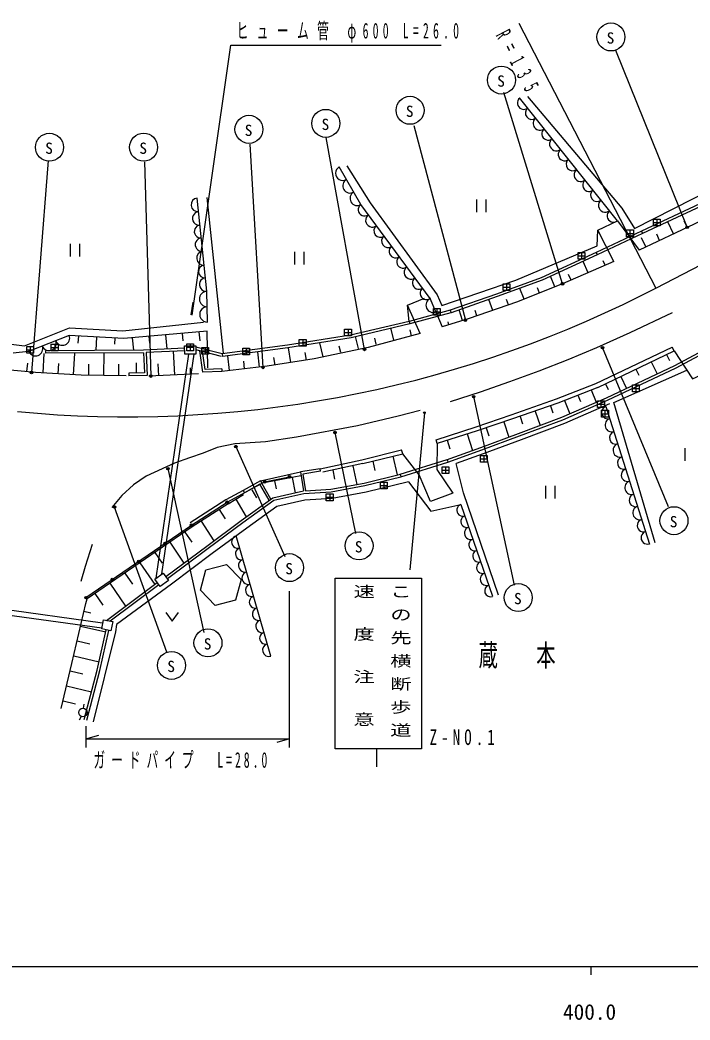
# Model space of a CAD drawing. Units: millimetres, scale not verified. Extents: x 40000 to 680000, y 20000 to 380000.
# Drawn here: x 401018 to 479628, y 198715 to 315986 of the extents above; entities that cross this region are included whole.
import ezdxf
from ezdxf.enums import TextEntityAlignment as Align

# ---------------------------------------------------------------- set-up
doc = ezdxf.new("R2010")
doc.units = ezdxf.units.MM
doc.header["$LTSCALE"] = 1000
doc.layers.add('M-BGD', color=7, linetype='Continuous', lineweight=25)
doc.layers.add('M-TTL-BAND', color=7, linetype='Continuous', lineweight=25)
doc.styles.add('@ＭＳ ゴシック', font='')
doc.styles.add('ＭＳ ゴシック', font='')
doc.styles.get('@ＭＳ ゴシック').set_extended_font_data('@MS Gothic')
doc.styles.get('ＭＳ ゴシック').set_extended_font_data('MS Gothic')

msp = doc.modelspace()

# ---------------------------------------------------------------- linework, layer by layer
at = {"layer": 'M-BGD'}
for p, q in [((459546, 315631), (475627, 284545)), ((479291, 291673), (470915, 312423)), ((464665, 285038), (457791, 307492)), ((471118, 292446), (459641, 306853)), ((447236, 303599), (453272, 280780)), ((429533, 275246), (428030, 301436)), ((441446, 277357), (436941, 302214)), ((404334, 299518), (402368, 274653)), ((415639, 299359), (416362, 274230)), ((422948, 295188), (424861, 276906)), ((454569, 294950), (454569, 293450)), ((455709, 293450), (455709, 294950)), ((471118, 292446), (473645, 289001)), ((475343, 292248), (476143, 292248)), ((475743, 292648), (475743, 291848)), ((477678, 290909), (477009, 292324)), ((479291, 291673), (478958, 292377)), ((473922, 291208), (468619, 288713)), ((474050, 290937), (468747, 288442)), ((470682, 287651), (468822, 291335)), ((472187, 290960), (472987, 290960)), ((472587, 291360), (472587, 290560)), ((473922, 291208), (474050, 290937)), ((476065, 290146), (475729, 290856)), ((406918, 289733), (406918, 288233)), ((408058, 288233), (408058, 289733)), ((474452, 289383), (473948, 290448)), ((433236, 288805), (433236, 287305)), ((434376, 287305), (434376, 288805)), ((466891, 288721), (466891, 287921)), ((468619, 288713), (468747, 288442)), ((466491, 288321), (467291, 288321)), ((467674, 286345), (467092, 287684)), ((469679, 287216), (469457, 287728)), ((458107, 285056), (458107, 284256)), ((463763, 284680), (463266, 285933)), ((465668, 285474), (465385, 286124)), ((457707, 284656), (458507, 284656)), ((460156, 283250), (459653, 284518)), ((461959, 283965), (461717, 284576)), ((421119, 281393), (421332, 282878)), ((456484, 281937), (456044, 283212)), ((458331, 282574), (458107, 283222)), ((447977, 279212), (446490, 282529)), ((451500, 281942), (446691, 280640)), ((451578, 281653), (446770, 280351)), ((449518, 281760), (450318, 281760)), ((449822, 281751), (450559, 279995)), ((449918, 282160), (449918, 281360)), ((451500, 281942), (451598, 281659)), ((452925, 280734), (452534, 281986)), ((454637, 281299), (454419, 281934)), ((446691, 280640), (446760, 280348)), ((451348, 280241), (451242, 280580)), ((420058, 279238), (420133, 278368)), ((422013, 279408), (422104, 278363)), ((439106, 279343), (439906, 279343)), ((439506, 279743), (439506, 278943)), ((444870, 278470), (444546, 279828)), ((446941, 278965), (446780, 279640)), ((477852, 275469), (485065, 279325)), ((406800, 278997), (402017, 277119)), ((405089, 277971), (405089, 277171)), ((407868, 278938), (407821, 278079)), ((410006, 278820), (409919, 277236)), ((412144, 278701), (412104, 277976)), ((414190, 278727), (414317, 277265)), ((416146, 278897), (416215, 278104)), ((418102, 279068), (418246, 277405)), ((420976, 278008), (420976, 277208)), ((433789, 278118), (434589, 278118)), ((434189, 278518), (434189, 277718)), ((436588, 276492), (436194, 278141)), ((440729, 277481), (440401, 278854)), ((442800, 277976), (442637, 278658)), ((477993, 275205), (485206, 279060)), ((402017, 277119), (400232, 276910)), ((401805, 277303), (402605, 277303)), ((402205, 277703), (402205, 276903)), ((403723, 274603), (403863, 276884)), ((415497, 277273), (404023, 277196)), ((404023, 277196), (404025, 276896)), ((415512, 276973), (404025, 276896)), ((404689, 277571), (405489, 277571)), ((407305, 274383), (407461, 276919)), ((410845, 274290), (410884, 276942)), ((420341, 277505), (415497, 277273)), ((417000, 250536), (420835, 276792)), ((417677, 251018), (421442, 276797)), ((419167, 274359), (419039, 277143)), ((420576, 277608), (421376, 277608)), ((424742, 276819), (421655, 277614)), ((424667, 276529), (421658, 277303)), ((422346, 277179), (423146, 277179)), ((422746, 277579), (422746, 276779)), ((424742, 276819), (424782, 276522)), ((427160, 277109), (427960, 277109)), ((427560, 277509), (427560, 276709)), ((429133, 275277), (428932, 277075)), ((432784, 275810), (432511, 277553)), ((434630, 276100), (434492, 276974)), ((438658, 276987), (438480, 277732)), ((468815, 272904), (477757, 277193)), ((477096, 258881), (469368, 277562)), ((476863, 276764), (477207, 276046)), ((477757, 277193), (477552, 277622)), ((401836, 274749), (401928, 275748)), ((405514, 274493), (405588, 275700)), ((409082, 274316), (409101, 275623)), ((412608, 274265), (412628, 275609)), ((414705, 274588), (414680, 275778)), ((417297, 274273), (417233, 275663)), ((425598, 274883), (425406, 276605)), ((427365, 275080), (427267, 275960)), ((430939, 275520), (430799, 276412)), ((475074, 275906), (475758, 274482)), ((413777, 274569), (413784, 274269)), ((421973, 274489), (416129, 274233)), ((421038, 274446), (421004, 275176)), ((424699, 275084), (424715, 274784)), ((473286, 275048), (473625, 274342)), ((469709, 273333), (470042, 272638)), ((471497, 274190), (472169, 272790)), ((468035, 272596), (468605, 271150)), ((472873, 272789), (473673, 272789)), ((473273, 273189), (473273, 272389)), ((454240, 271820), (459014, 249710)), ((464917, 271367), (465532, 269805)), ((466476, 271982), (466772, 271230)), ((468784, 270926), (469584, 270926)), ((469184, 271326), (469184, 270526)), ((448475, 269930), (446766, 251510)), ((461469, 270127), (462057, 268447)), ((463248, 270749), (463535, 269927)), ((469247, 269815), (470047, 269815)), ((469647, 270215), (469647, 269415)), ((469770, 270676), (474872, 254518)), ((457770, 268850), (458363, 267072)), ((459691, 269506), (459991, 268647)), ((440413, 255766), (437981, 267612)), ((453498, 267447), (454108, 265506)), ((455705, 268161), (456013, 267238)), ((449973, 266337), (449842, 266752)), ((451148, 266707), (451468, 265689)), ((426341, 265960), (432086, 253084)), ((441227, 263967), (445917, 265102)), ((479032, 265776), (479032, 264276)), ((441227, 263967), (436534, 262965)), ((442400, 264251), (442666, 263152)), ((444745, 264818), (445275, 262628)), ((445616, 262711), (451120, 264430)), ((445705, 262425), (451209, 264143)), ((451120, 264430), (451209, 264143)), ((455040, 264529), (455840, 264529)), ((455440, 264929), (455440, 264129)), ((418375, 263374), (422569, 244173)), ((429227, 261931), (433915, 262995)), ((436221, 263357), (433914, 262995)), ((433914, 262995), (434272, 260758)), ((436267, 263061), (434209, 262738)), ((434209, 262738), (434523, 260773)), ((436267, 263061), (436221, 263357)), ((437707, 263215), (437936, 262146)), ((440054, 263716), (440524, 261517)), ((445616, 262711), (445705, 262425)), ((450546, 263193), (451346, 263193)), ((450946, 263593), (450946, 262793)), ((429227, 261931), (427207, 260812)), ((429151, 261546), (427353, 260549)), ((430250, 259674), (429151, 261546)), ((429227, 261931), (429421, 261581)), ((430466, 259801), (429421, 261581)), ((433986, 262546), (429856, 261752)), ((430888, 261950), (431068, 261013)), ((432954, 262347), (433301, 260539)), ((443702, 261797), (443702, 260997)), ((427207, 260812), (427353, 260549)), ((428223, 260889), (428769, 259941)), ((437354, 260413), (437354, 259613)), ((443302, 261397), (444102, 261397)), ((462685, 261370), (462685, 259870)), ((463825, 259870), (463825, 261370)), ((425434, 259249), (421236, 256542)), ((425434, 259249), (427241, 260323)), ((426338, 259786), (427567, 257718)), ((436954, 260013), (437754, 260013)), ((418243, 241842), (412111, 258873)), ((424385, 258572), (425083, 257489)), ((452747, 259163), (456456, 248408)), ((422285, 257219), (423766, 254922)), ((421236, 256542), (408917, 248125)), ((420356, 255941), (421161, 254762)), ((418596, 254738), (420260, 252303)), ((430441, 241373), (426395, 255493)), ((416836, 253536), (417694, 252279)), ((415076, 252333), (416821, 249780)), ((413316, 251131), (414213, 249819)), ((411169, 245578), (417128, 250008)), ((411556, 249928), (413397, 247234)), ((409796, 248726), (410741, 247344)), ((411605, 245529), (417307, 249767)), ((432648, 230682), (432648, 248992)), ((395709, 246765), (410635, 244698)), ((395792, 247360), (410718, 245293)), ((408526, 246663), (409311, 246483)), ((408124, 244912), (411079, 244234)), ((407722, 243162), (409207, 242821)), ((407320, 241411), (410305, 240725)), ((406910, 239655), (408394, 239303)), ((406492, 237893), (409413, 237200)), ((406074, 236131), (407512, 235790)), ((408472, 235265), (408541, 235760)), ((408190, 234318), (407977, 233865)), ((408759, 233184), (408759, 230682)), ((408759, 231682), (410259, 232102)), ((408759, 231682), (432648, 231682)), ((432648, 231682), (431148, 231262)), ((442829, 230515), (442829, 228408))]:
    msp.add_line(p, q, dxfattribs=at)
for points in [[(475627, 284545), (492747, 293401), (537174, 316383)], [(421238, 281376), (425760, 313028), (450443, 313028)], [(460566, 307001), (471636, 293932), (473117, 291526), (498337, 304373), (500410, 306705)], [(449822, 281751), (449156, 283343), (441011, 294334), (438456, 298776)], [(439382, 298888), (442121, 294556), (449970, 283745), (450526, 282486), (459196, 285485), (468748, 289521), (468822, 291335), (471118, 292446)], [(489100, 298784), (480788, 294428), (473922, 291208)], [(489242, 298520), (480921, 294159), (474050, 290937)], [(490142, 296843), (480098, 292054), (473645, 289001)], [(386105, 296477), (387204, 281809), (389082, 281441), (391703, 278997), (401553, 277757), (406834, 279882), (413069, 279528), (422531, 280556)], [(423019, 280556), (422948, 284169), (421814, 295082)], [(468619, 288713), (462153, 285754), (456921, 283836), (451500, 281942)], [(470682, 287651), (464665, 285038), (459254, 282893), (453714, 280981), (450559, 279995)], [(468744, 288441), (462268, 285476), (457020, 283553), (451598, 281659)], [(400714, 270067), (403061, 269863), (405412, 269699), (407765, 269577), (410120, 269496), (412476, 269456), (414832, 269457), (417187, 269499), (419542, 269582), (421895, 269706), (424245, 269871), (426593, 270078), (428936, 270325), (431274, 270613), (433607, 270942), (435934, 271311), (438255, 271721), (440567, 272172), (442872, 272663), (445167, 273194), (447453, 273765), (449729, 274375), (451993, 275026), (454246, 275715), (456487, 276444), (458714, 277212), (460928, 278019), (463128, 278864), (465312, 279748), (467480, 280669), (469632, 281629), (471767, 282625), (473885, 283659), (475627, 284545)], [(446691, 280640), (446490, 282529), (448489, 283375)], [(477519, 281638), (472556, 279305), (468656, 277543), (465282, 276144), (461884, 274813), (458449, 273535)], [(446691, 280640), (439799, 279021), (432389, 277837), (424742, 276819)], [(446760, 280348), (439857, 278727), (432432, 277541), (424782, 276522)], [(477757, 277193), (479939, 273914), (481872, 274818), (481910, 277142), (484435, 277933), (483662, 280102), (483404, 280595)], [(423062, 275206), (422991, 279493), (413212, 278642), (406800, 278997)], [(447977, 279212), (441879, 277582), (435552, 276245), (430016, 275375), (424715, 274784)], [(415512, 276973), (415632, 274608), (413777, 274569)], [(420344, 277205), (415811, 276988), (415947, 274314), (413784, 274269)], [(424715, 274784), (422475, 274668), (422121, 277184)], [(424699, 275084), (422734, 274982), (422435, 277103)], [(449842, 266752), (454537, 268257), (458630, 269669), (463961, 271544), (468570, 273369), (477552, 277622)], [(413490, 274252), (408201, 274329), (402827, 274658), (396879, 275206), (391963, 275931), (389456, 276313)], [(451070, 264412), (455098, 265862), (459522, 267501), (464594, 269394), (469841, 271691), (477865, 275476)], [(451209, 264143), (455202, 265581), (459627, 267220), (464706, 269115), (469965, 271418), (477993, 275205)], [(475553, 254688), (470677, 271129), (479238, 274928)], [(458449, 273535), (454993, 272352), (451502, 271203)], [(468815, 272904), (464137, 271060), (458802, 269195), (454673, 267816), (449973, 266337)], [(470166, 270960), (464894, 268652), (459801, 266751), (455371, 265111), (452193, 263966)], [(447982, 270205), (445385, 269544), (440613, 268406), (433460, 267071), (429817, 266526), (426212, 266272), (424168, 265857), (422493, 265206), (420890, 264644), (419155, 263998), (415833, 262504), (414329, 261459), (412951, 260235), (411776, 258813)], [(449973, 266337), (449938, 263262), (451819, 260485), (449162, 259516)], [(436221, 263357), (441107, 264404), (445797, 265596)], [(449162, 259516), (447864, 262631), (445917, 265102), (445797, 265596)], [(457153, 248547), (453043, 260519), (452193, 263966)], [(434523, 260773), (437498, 260951), (441414, 261683), (445655, 262721)], [(408759, 248244), (421127, 256738), (425326, 259431), (429722, 261820), (432648, 262419)], [(446602, 261821), (441646, 260607), (437632, 259857), (434427, 259665), (431150, 258926), (427621, 256397), (423580, 253419), (418801, 249834), (412343, 245078), (412209, 244246), (409623, 233697)], [(418327, 250478), (423100, 254059), (427147, 257041), (430816, 259670), (434314, 260460), (437535, 260653), (441477, 261389), (445705, 262425)], [(446602, 261821), (449217, 258373), (452747, 259163)], [(418147, 250718), (422922, 254300), (426972, 257285), (430690, 259950), (434272, 260758)], [(427207, 260812), (425170, 259706), (420981, 257030)], [(409497, 254492), (408654, 251912), (408170, 250138)], [(422186, 249105), (422823, 251498), (425254, 252122), (426984, 250365)], [(426984, 250365), (426318, 247956), (423898, 247327), (422186, 249105)], [(405865, 235251), (407119, 240535), (408727, 247539), (408917, 248125)], [(418128, 246496), (418878, 245476), (419628, 246496)], [(408556, 233964), (410091, 239758), (411131, 244470)], [(408846, 233887), (410383, 239687), (411424, 244405)]]:
    msp.add_lwpolyline(points, dxfattribs=at)
for points in [[(475343, 291848), (475343, 292648), (476143, 292648), (476143, 291848)], [(472187, 290560), (472187, 291360), (472987, 291360), (472987, 290560)], [(466491, 287921), (466491, 288721), (467291, 288721), (467291, 287921)], [(457707, 284256), (457707, 285056), (458507, 285056), (458507, 284256)], [(449518, 281360), (449518, 282160), (450318, 282160), (450318, 281360)], [(439106, 278943), (439106, 279743), (439906, 279743), (439906, 278943)], [(404689, 277171), (404689, 277971), (405489, 277971), (405489, 277171)], [(420576, 277208), (420576, 278008), (421376, 278008), (421376, 277208)], [(433789, 277718), (433789, 278518), (434589, 278518), (434589, 277718)], [(401805, 276903), (401805, 277703), (402605, 277703), (402605, 276903)], [(421662, 276799), (420347, 276788), (420339, 277779), (421653, 277790)], [(422346, 276779), (422346, 277579), (423146, 277579), (423146, 276779)], [(427160, 276709), (427160, 277509), (427960, 277509), (427960, 276709)], [(472873, 272389), (472873, 273189), (473673, 273189), (473673, 272389)], [(468784, 270526), (468784, 271326), (469584, 271326), (469584, 270526)], [(469247, 269415), (469247, 270215), (470047, 270215), (470047, 269415)], [(455040, 264129), (455040, 264929), (455840, 264929), (455840, 264129)], [(450546, 262793), (450546, 263593), (451346, 263593), (451346, 262793)], [(443302, 260997), (443302, 261797), (444102, 261797), (444102, 260997)], [(436954, 259613), (436954, 260413), (437754, 260413), (437754, 259613)], [(418460, 250246), (417473, 249543), (416844, 250425), (417832, 251128)], [(437978, 250517), (448145, 250517), (448145, 230515), (437978, 230515)], [(410613, 244582), (410822, 245646), (411899, 245434), (411689, 244370)]]:
    msp.add_lwpolyline(points, close=True, dxfattribs=at)
for centre, radius in [((470347, 313994), 1641), ((457508, 308944), 1641), ((446789, 305397), 1641), ((436899, 303864), 1642), ((427880, 303164), 1642), ((404478, 301065), 1641), ((415518, 301065), 1642), ((479291, 291673), 150), ((479291, 291673), 90), ((479291, 291673), 30), ((464665, 285038), 150), ((464665, 285038), 90), ((464665, 285038), 30), ((453272, 280780), 150), ((453272, 280780), 90), ((453272, 280780), 30), ((441446, 277357), 150), ((441446, 277357), 90), ((441446, 277357), 30), ((469368, 277562), 150), ((469368, 277562), 90), ((469368, 277562), 30), ((402368, 274653), 150), ((402368, 274653), 90), ((402368, 274653), 30), ((429533, 275246), 150), ((429533, 275246), 90), ((429533, 275246), 30), ((416362, 274230), 150), ((416362, 274230), 90), ((416362, 274230), 30), ((454240, 271820), 150), ((454240, 271820), 90), ((454240, 271820), 30), ((448475, 269930), 100), ((448475, 269930), 60), ((448475, 269930), 20), ((437981, 267612), 150), ((437981, 267612), 90), ((437981, 267612), 30), ((426341, 265960), 150), ((426341, 265960), 90), ((426341, 265960), 30), ((418375, 263374), 150), ((418375, 263374), 90), ((418375, 263374), 30), ((429722, 261820), 150), ((429722, 261820), 132), ((429722, 261820), 114), ((429722, 261820), 96), ((429722, 261820), 78), ((429722, 261820), 60), ((429722, 261820), 42), ((429722, 261820), 24), ((429722, 261820), 6), ((432648, 262419), 150), ((432648, 262419), 132), ((432648, 262419), 114), ((432648, 262419), 96), ((432648, 262419), 78), ((432648, 262419), 60), ((432648, 262419), 42), ((432648, 262419), 24), ((432648, 262419), 6), ((425326, 259431), 150), ((425326, 259431), 132), ((425326, 259431), 114), ((425326, 259431), 96), ((425326, 259431), 78), ((425326, 259431), 60), ((425326, 259431), 42), ((425326, 259431), 24), ((425326, 259431), 6), ((412111, 258873), 150), ((412111, 258873), 90), ((412111, 258873), 30), ((477748, 257270), 1642), ((421127, 256738), 150), ((421127, 256738), 132), ((421127, 256738), 114), ((421127, 256738), 96), ((421127, 256738), 78), ((421127, 256738), 60), ((421127, 256738), 42), ((421127, 256738), 24), ((421127, 256738), 6), ((440802, 254326), 1641), ((418035, 254614), 150), ((418035, 254614), 132), ((418035, 254614), 114), ((418035, 254614), 96), ((418035, 254614), 78), ((418035, 254614), 60), ((418035, 254614), 42), ((418035, 254614), 24), ((418035, 254614), 6), ((432638, 251761), 1642), ((414943, 252491), 150), ((414943, 252491), 132), ((414943, 252491), 114), ((414943, 252491), 96), ((414943, 252491), 78), ((414943, 252491), 60), ((414943, 252491), 42), ((414943, 252491), 24), ((414943, 252491), 6), ((411851, 250368), 150), ((411851, 250368), 132), ((411851, 250368), 114), ((411851, 250368), 96), ((411851, 250368), 78), ((411851, 250368), 60), ((411851, 250368), 42), ((411851, 250368), 24), ((411851, 250368), 6), ((459477, 248251), 1642), ((408759, 248244), 150), ((408759, 248244), 132), ((408759, 248244), 114), ((408759, 248244), 96), ((408759, 248244), 78), ((408759, 248244), 60), ((408759, 248244), 42), ((408759, 248244), 24), ((408759, 248244), 6), ((423075, 242941), 1642), ((418799, 240297), 1641), ((408403, 234770), 500)]:
    msp.add_circle(centre, radius, dxfattribs=at)
for centre, radius, start, end in [((460120, 306251), 749, 128.55234, 308.56445), ((461055, 305078), 749, 128.55234, 308.50473), ((462021, 303865), 801, 128.5592, 308.5032), ((462986, 302653), 749, 128.55234, 308.56445), ((463952, 301441), 799, 128.54785, 308.5592), ((464918, 300228), 750, 128.50473, 308.55234), ((465853, 299055), 751, 128.56445, 308.50473), ((438892, 298018), 850, 119.85361, 299.91205), ((466818, 297843), 799, 128.54785, 308.5592), ((439740, 296544), 850, 119.91205, 299.85361), ((467784, 296630), 750, 128.50473, 308.55234), ((440587, 295071), 849, 119.94568, 299.91205), ((468719, 295457), 751, 128.56445, 308.50473), ((421894, 294315), 800, 95.95279, 275.88158), ((441445, 293748), 749, 126.53342, 306.5493), ((469684, 294245), 799, 128.54785, 308.5592), ((422059, 292723), 800, 95.95279, 275.96024), ((470650, 293032), 750, 128.50473, 308.61208), ((442368, 292502), 800, 126.51181, 306.55446), ((422219, 291182), 750, 95.89304, 275.96902), ((443291, 291257), 751, 126.54929, 306.48793), ((422379, 289640), 800, 95.88159, 275.9528), ((444184, 290052), 750, 126.59482, 306.5493), ((422545, 288049), 799, 95.96024, 275.88158), ((445077, 288847), 749, 126.53342, 306.5493), ((445970, 287642), 749, 126.53342, 306.5493), ((422705, 286507), 750, 95.96902, 275.89304), ((446893, 286396), 800, 126.51181, 306.55446), ((422865, 284965), 800, 95.95279, 275.9528), ((447816, 285151), 751, 126.54929, 306.5493), ((422966, 283255), 900, 91.14575, 271.08212), ((448709, 283946), 749, 126.53342, 306.5493), ((449494, 282535), 850, 112.70285, 292.70284), ((423001, 281455), 900, 91.14575, 271.14703), ((404426, 278065), 850, 201.46342, 21.40066), ((406008, 278686), 850, 201.46342, 21.43878), ((402844, 277444), 851, 201.43878, 21.40066), ((469996, 269961), 750, 107.54089, 287.44511), ((470462, 268483), 799, 107.55075, 287.52916), ((470929, 267005), 750, 107.54089, 287.51791), ((471396, 265527), 799, 107.55075, 287.52916), ((471863, 264048), 751, 107.51791, 287.46802), ((472314, 262618), 750, 107.54089, 287.54091), ((472781, 261140), 800, 107.52917, 287.52916), ((473248, 259662), 750, 107.54089, 287.54091), ((452975, 258501), 700, 109.00427, 289.03094), ((473715, 258184), 800, 107.52917, 287.52916), ((453431, 257178), 700, 109.00427, 289.0816), ((474181, 256706), 750, 107.46802, 287.54091), ((453904, 255807), 750, 108.99072, 289.06296), ((474633, 255275), 751, 107.51791, 287.54091), ((426598, 254783), 750, 105.9454, 286.01884), ((454377, 254436), 700, 109.00427, 289.03094), ((426998, 253389), 700, 106.00159, 286.0016), ((454833, 253113), 700, 109.00427, 289.0816), ((427397, 251995), 750, 105.9454, 286.01884), ((455290, 251789), 700, 109.00427, 289.03094), ((427810, 250553), 750, 105.9454, 286.01884), ((455763, 250419), 750, 109.06296, 288.99074), ((428224, 249111), 750, 106.01883, 285.96642), ((456236, 249048), 700, 109.0816, 289.00427), ((428623, 247718), 700, 106.00159, 286.0016), ((429023, 246324), 750, 106.01883, 285.94539), ((429436, 244882), 750, 106.01883, 286.01884), ((429835, 243488), 700, 105.92291, 286.0016), ((430235, 242094), 750, 106.01883, 285.94539)]:
    msp.add_arc(centre, radius, start, end, dxfattribs=at)
at = {"layer": 'M-TTL-BAND'}
for p, q in [((40000, 205000), (579000, 205000)), ((468000, 205000), (468000, 204000))]:
    msp.add_line(p, q, dxfattribs=at)

# ---------------------------------------------------------------- texts
at = {"layer": 'M-BGD', "style": 'ＭＳ ゴシック'}
for p in [(469849, 312821), (457009, 307770), (446290, 304224), (436401, 302690), (427382, 301990), (403979, 299891), (415020, 299891), (477250, 256097), (440304, 253153), (432140, 250587), (458979, 247078), (422577, 241767), (418301, 239124)]:
    msp.add_text('S', height=1320, dxfattribs=at).set_placement(p, align=Align.BOTTOM_LEFT)
at = {"layer": 'M-BGD', "style": '@ＭＳ ゴシック', "width": 0.7}
for s, p in [('速', (439905, 249852)), ('こ', (444224, 249852)), ('の', (444220, 247143)), ('度', (439896, 244857)), ('先', (444215, 244433)), ('横', (444210, 241724)), ('注', (439888, 239861)), ('断', (444206, 239015)), ('歩', (444201, 236305)), ('意', (439879, 234866)), ('道', (444196, 233596))]:
    msp.add_text(s, height=1833, rotation=270, dxfattribs=at).set_placement(p, align=Align.BOTTOM_LEFT)
at = {"layer": 'M-BGD', "style": 'ＭＳ ゴシック'}
for s, height, width, p in [('蔵', 2566, 0.65, (454813, 239442)), ('本', 2566, 0.65, (461587, 239430)), ('Z', 1833, 0.7, (449079, 230420)), ('N', 1833, 0.7, (451788, 230415)), ('O', 1833, 0.7, (453143, 230413)), ('1', 1833, 0.7, (455852, 230408)), ('-', 1833, 0.7, (450433, 230417)), ('.', 1833, 0.7, (454497, 230410))]:
    msp.add_text(s, height=height, dxfattribs=dict(at, width=width)).set_placement(p, align=Align.BOTTOM_LEFT)
at = {"layer": 'M-BGD', "char_height": 1833, "attachment_point": 7, "style": 'ＭＳ ゴシック'}
for s, insert in [('\\T1.72;\\W0.55;ヒューム管\\~φ600\\~L=26.0', (426422, 313319)), ('\\T1.51;\\W0.55;ガードパイプ\u3000L=28.0', (409634, 228192))]:
    msp.add_mtext(s, dxfattribs=dict(at, insert=insert))
at = {"layer": 'M-BGD', "insert": (456769, 314198), "char_height": 1833, "attachment_point": 7, "rotation": 297.8, "style": 'ＭＳ ゴシック'}
msp.add_mtext('\\T2.55;\\W0.55;R=135', dxfattribs=at)
at = {"layer": 'M-TTL-BAND', "style": 'ＭＳ ゴシック'}
msp.add_text('400.0', height=1833, dxfattribs=at).set_placement((467844, 198195), align=Align.BOTTOM_CENTER)

doc.saveas('drawing.dxf')
